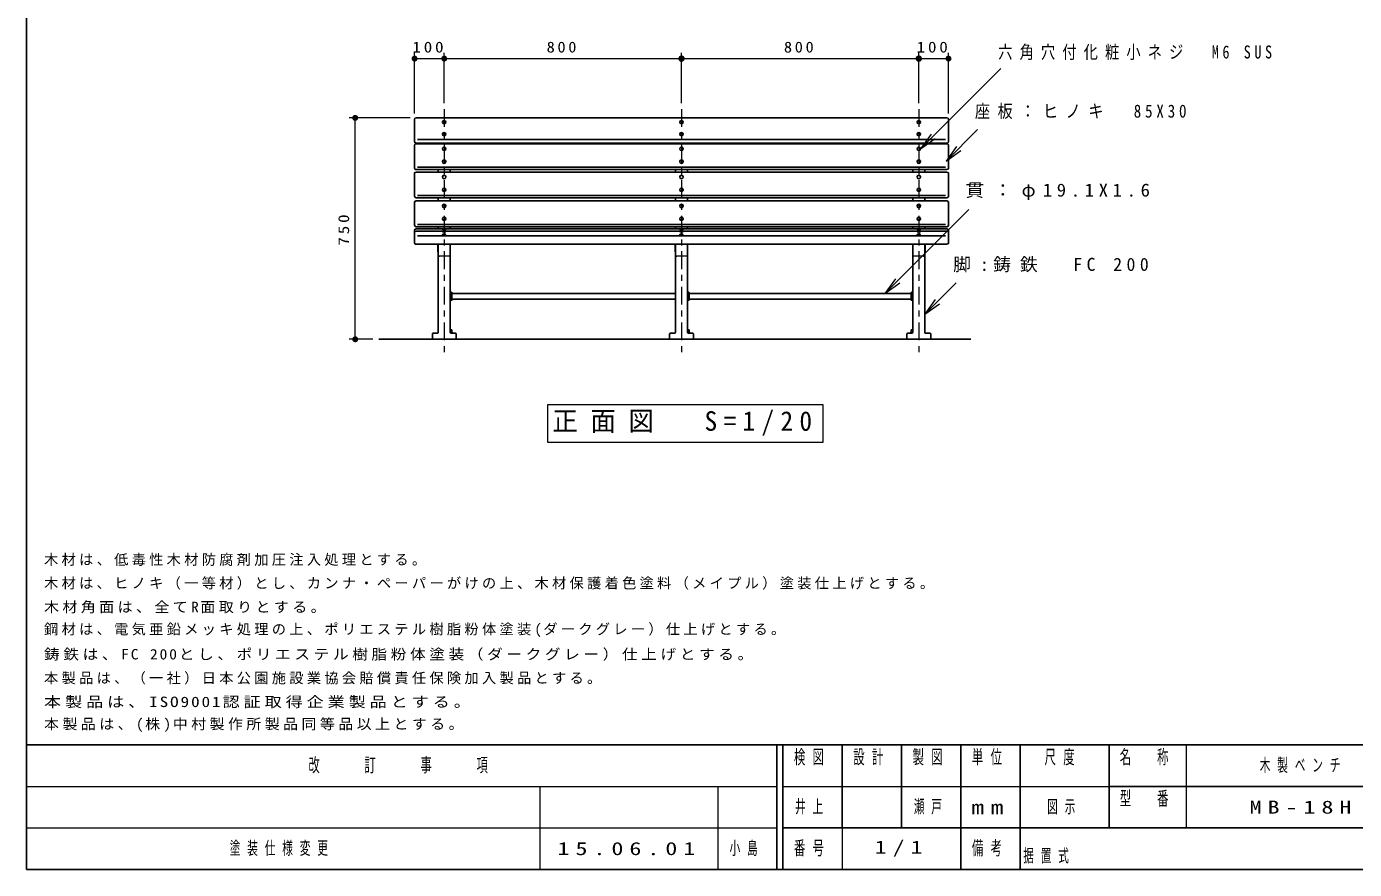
# Model space of a CAD drawing. Units: millimetres on the paper, scale 1:20. Extents: x -365 to 12, y -38 to 257.
# Drawn here: x -365 to -141.2, y 0 to 142.2 of the extents above; entities that cross this region are included whole.
import ezdxf

# ---------------------------------------------------------------- set-up
doc = ezdxf.new("R2010")
doc.units = ezdxf.units.MM
doc.linetypes.add('USER2', pattern=[6, 3, -1, 1, -1])
doc.layers.add('1_20', color=3, linetype='Continuous', lineweight=25)
doc.layers.add('99', color=7, linetype='Continuous', lineweight=13)
doc.layers.add('CLASS1', color=7, linetype='Continuous')
doc.styles.add('ＭＳ ゴシック', font='')
doc.styles.get('ＭＳ ゴシック').set_extended_font_data('MS Gothic')

# ---------------------------------------------------------------- blocks, each defined once
blk = doc.blocks.new('filled_dot')
at = {"color": 0, "linetype": 'Continuous', "lineweight": -2, "const_width": 1.25}
blk.add_lwpolyline([(-0.625, 0, 1), (0.625, 0, 1)], format="xyb", close=True, dxfattribs=at)
blk = doc.blocks.new('open_arrow')
at = {"color": 0, "linetype": 'Continuous', "lineweight": -2}
blk.add_lwpolyline([(7.5, 1.25), (0, 0), (7.5, -1.25)], dxfattribs=at)

msp = doc.modelspace()

# ---------------------------------------------------------------- linework, layer by layer
at = {"layer": '1_20', "color": 7, "lineweight": 13}
for p, q in [((-299.596, 127.526), (-299.596, 137.776)), ((-299.596, 136.776), (-294.596, 136.776)), ((-294.596, 129.276), (-294.596, 137.776)), ((-294.596, 136.776), (-254.596, 136.776)), ((-254.596, 129.276), (-254.596, 137.776)), ((-254.596, 136.776), (-214.596, 136.776)), ((-214.596, 129.276), (-214.596, 137.776)), ((-214.596, 136.776), (-209.596, 136.776)), ((-209.596, 127.526), (-209.596, 137.776)), ((-214.296, 121.556), (-200.752, 135.119)), ((-300.346, 126.776), (-310.596, 126.776)), ((-309.596, 89.435), (-309.596, 126.776)), ((-210.009, 119.499), (-204.706, 124.802)), ((-220.297, 97.162), (-206.155, 111.304)), ((-213.596, 93.643), (-208.292, 98.946)), ((-306.63, 89.435), (-310.596, 89.435)), ((-230.69, 78.397), (-277.19, 78.397)), ((-277.19, 78.397), (-277.19, 72.097)), ((-230.69, 72.097), (-230.69, 78.397)), ((-277.19, 72.097), (-230.69, 72.097))]:
    msp.add_line(p, q, dxfattribs=at)
at = {"layer": '1_20', "color": 7, "linetype": 'USER2', "lineweight": 13}
for p, q in [((-294.596, 128.276), (-294.596, 86.345)), ((-254.596, 128.276), (-254.596, 86.345)), ((-214.596, 128.276), (-214.596, 86.345))]:
    msp.add_line(p, q, dxfattribs=at)
at = {"layer": '1_20'}
for p, q in [((-299.596, 126.526), (-299.596, 122.773)), ((-299.346, 126.776), (-209.846, 126.776)), ((-209.596, 126.526), (-209.596, 122.773)), ((-299.096, 123.137), (-210.096, 123.137)), ((-299.596, 122.143), (-299.596, 118.3)), ((-299.346, 122.523), (-209.846, 122.523)), ((-299.346, 122.393), (-209.846, 122.393)), ((-295.596, 122.523), (-295.596, 122.393)), ((-293.596, 122.523), (-293.596, 122.393)), ((-255.596, 122.523), (-255.596, 122.393)), ((-253.596, 122.523), (-253.596, 122.393)), ((-215.596, 122.523), (-215.596, 122.393)), ((-213.596, 122.523), (-213.596, 122.393)), ((-209.596, 122.143), (-209.596, 118.3)), ((-299.596, 117.397), (-299.596, 113.554)), ((-299.346, 118.05), (-209.846, 118.05)), ((-299.346, 117.647), (-209.846, 117.647)), ((-299.096, 118.44), (-210.096, 118.44)), ((-295.596, 118.05), (-295.596, 117.647)), ((-293.596, 118.05), (-293.596, 117.647)), ((-255.596, 118.05), (-255.596, 117.647)), ((-253.596, 118.05), (-253.596, 117.647)), ((-215.596, 118.05), (-215.596, 117.647)), ((-213.596, 118.05), (-213.596, 117.647)), ((-209.596, 117.397), (-209.596, 113.554)), ((-299.596, 112.508), (-299.596, 108.665)), ((-299.346, 113.304), (-209.846, 113.304)), ((-299.346, 112.758), (-209.846, 112.758)), ((-299.096, 113.694), (-210.096, 113.694)), ((-295.596, 113.304), (-295.596, 112.758)), ((-293.596, 113.304), (-293.596, 112.758)), ((-255.596, 113.304), (-255.596, 112.758)), ((-253.596, 113.304), (-253.596, 112.758)), ((-215.596, 113.304), (-215.596, 112.758)), ((-213.596, 113.304), (-213.596, 112.758)), ((-209.596, 112.508), (-209.596, 108.665)), ((-299.596, 107.795), (-299.596, 105.709)), ((-299.346, 108.415), (-209.846, 108.415)), ((-299.346, 108.045), (-209.846, 108.045)), ((-299.346, 107.689), (-209.846, 107.689)), ((-299.096, 108.805), (-210.096, 108.805)), ((-295.596, 108.415), (-295.596, 108.045)), ((-293.596, 108.415), (-293.596, 108.045)), ((-255.596, 108.415), (-255.596, 108.045)), ((-253.596, 108.415), (-253.596, 108.045)), ((-215.596, 108.415), (-215.596, 108.045)), ((-213.596, 108.415), (-213.596, 108.045)), ((-209.596, 107.795), (-209.596, 105.709)), ((-299.346, 105.459), (-209.846, 105.459)), ((-299.096, 106.898), (-210.096, 106.898)), ((-295.646, 105.459), (-295.646, 104.185)), ((-295.596, 105.459), (-295.596, 90.619)), ((-293.596, 105.459), (-293.596, 90.619)), ((-255.646, 105.459), (-255.646, 104.185)), ((-255.596, 105.459), (-255.596, 90.619)), ((-253.596, 105.459), (-253.596, 90.619)), ((-215.596, 105.459), (-215.596, 90.619)), ((-213.596, 105.459), (-213.596, 90.619)), ((-213.546, 105.459), (-213.546, 104.185)), ((-295.646, 104.185), (-295.596, 104.183)), ((-295.396, 103.435), (-295.5, 103.439)), ((-295.396, 103.435), (-293.692, 103.503)), ((-255.646, 104.185), (-255.596, 104.183)), ((-255.396, 103.435), (-255.5, 103.439)), ((-255.396, 103.435), (-253.692, 103.503)), ((-213.796, 103.435), (-215.5, 103.503)), ((-213.796, 103.435), (-213.692, 103.439)), ((-213.546, 104.185), (-213.596, 104.183)), ((-293.596, 97.391), (-293.341, 97.364)), ((-293.296, 97.315), (-293.296, 96.055)), ((-293.296, 97.162), (-255.596, 97.162)), ((-253.596, 97.391), (-253.341, 97.364)), ((-253.296, 97.315), (-253.296, 96.055)), ((-253.296, 97.162), (-215.896, 97.162)), ((-215.896, 97.315), (-215.896, 96.055)), ((-215.596, 97.391), (-215.851, 97.364)), ((-293.341, 96.005), (-293.596, 95.978)), ((-293.296, 96.207), (-255.596, 96.207)), ((-253.341, 96.005), (-253.596, 95.978)), ((-253.296, 96.207), (-215.896, 96.207)), ((-215.851, 96.005), (-215.596, 95.978)), ((-296.596, 90.29), (-296.596, 89.435)), ((-296.452, 90.44), (-295.74, 90.469)), ((-293.297, 91.01), (-293.596, 91.01)), ((-293.246, 90.61), (-293.596, 90.61)), ((-293.572, 90.61), (-293.572, 91.01)), ((-292.74, 90.44), (-293.452, 90.469)), ((-293.297, 90.61), (-293.297, 91.01)), ((-293.246, 90.461), (-293.246, 90.61)), ((-292.596, 90.29), (-292.596, 89.435)), ((-256.596, 90.29), (-256.596, 89.435)), ((-256.452, 90.44), (-255.74, 90.469)), ((-253.297, 91.01), (-253.596, 91.01)), ((-253.246, 90.61), (-253.596, 90.61)), ((-253.572, 90.61), (-253.572, 91.01)), ((-252.74, 90.44), (-253.452, 90.469)), ((-253.297, 90.61), (-253.297, 91.01)), ((-253.246, 90.461), (-253.246, 90.61)), ((-252.596, 90.29), (-252.596, 89.435)), ((-216.596, 90.29), (-216.596, 89.435)), ((-216.452, 90.44), (-215.74, 90.469)), ((-215.946, 90.461), (-215.946, 90.61)), ((-215.946, 90.61), (-215.596, 90.61)), ((-215.894, 90.61), (-215.894, 91.01)), ((-215.894, 91.01), (-215.596, 91.01)), ((-215.62, 90.61), (-215.62, 91.01)), ((-212.74, 90.44), (-213.452, 90.469)), ((-212.596, 90.29), (-212.596, 89.435)), ((-305.63, 89.435), (-205.846, 89.435))]:
    msp.add_line(p, q, dxfattribs=at)
for centre, radius, start, end in [((-299.346, 126.526), 0.25, 89.99998, 179.99996), ((-209.846, 126.526), 0.25, 0, 89.99998), ((-299.346, 122.773), 0.25, 179.99998, 270.00002), ((-299.346, 122.143), 0.25, 89.99998, 179.99996), ((-209.846, 122.773), 0.25, 270.00002, 0), ((-209.846, 122.143), 0.25, 0, 89.99998), ((-299.346, 118.3), 0.25, 179.99998, 270.00002), ((-299.346, 117.397), 0.25, 89.99998, 179.99996), ((-209.846, 118.3), 0.25, 270.00002, 0), ((-209.846, 117.397), 0.25, 0, 89.99998), ((-299.346, 113.554), 0.25, 179.99998, 270.00002), ((-299.346, 112.508), 0.25, 89.99998, 179.99996), ((-209.846, 113.554), 0.25, 270.00002, 0), ((-209.846, 112.508), 0.25, 0, 89.99998), ((-299.346, 108.665), 0.25, 179.99998, 270.00002), ((-299.346, 107.795), 0.25, 89.99998, 179.99996), ((-299.346, 107.439), 0.25, 89.99998, 179.99996), ((-209.846, 108.665), 0.25, 270.00002, 0), ((-209.846, 107.795), 0.25, 0, 89.99998), ((-209.846, 107.439), 0.25, 0, 89.99998), ((-299.346, 105.709), 0.25, 179.99998, 270.00002), ((-209.846, 105.709), 0.25, 270.00002, 0), ((-295.496, 103.539), 0.1, 179.99992, 267.70932), ((-293.696, 103.603), 0.1, 272.29054, 359.99996), ((-255.496, 103.539), 0.1, 179.99992, 267.70932), ((-253.696, 103.603), 0.1, 272.29054, 359.99996), ((-215.496, 103.603), 0.1, 180, 267.70943), ((-213.696, 103.539), 0.1, 272.29064, 0.00004), ((-293.346, 97.315), 0.05, 0, 83.99099), ((-253.346, 97.315), 0.05, 0, 83.99099), ((-215.846, 97.315), 0.05, 96.00898, 179.99996), ((-293.346, 96.055), 0.05, 276.009, 0), ((-253.346, 96.055), 0.05, 276.009, 0), ((-215.846, 96.055), 0.05, 179.99996, 263.99096), ((-296.446, 90.29), 0.15, 92.29005, 179.99996), ((-295.746, 90.619), 0.15, 272.29, 0), ((-293.446, 90.619), 0.15, 179.99996, 267.70997), ((-292.746, 90.29), 0.15, 0, 87.70991), ((-256.446, 90.29), 0.15, 92.29005, 179.99996), ((-255.746, 90.619), 0.15, 272.29, 0), ((-253.446, 90.619), 0.15, 179.99996, 267.70997), ((-252.746, 90.29), 0.15, 0, 87.70991), ((-216.446, 90.29), 0.15, 92.29005, 179.99996), ((-215.746, 90.619), 0.15, 272.28999, 0), ((-213.446, 90.619), 0.15, 179.99996, 267.70997), ((-212.746, 90.29), 0.15, 0, 87.70991)]:
    msp.add_arc(centre, radius, start, end, dxfattribs=at)
for centre, ratio in [((-294.596, 126.05), 0.896241), ((-254.596, 126.05), 0.896241), ((-214.596, 126.05), 0.896196), ((-294.596, 124.033), 0.896241), ((-254.596, 124.033), 0.896241), ((-214.596, 124.033), 0.896196), ((-294.596, 121.556), 0.95875), ((-254.596, 121.556), 0.95875), ((-214.596, 121.556), 0.958702), ((-294.596, 119.399), 0.95875), ((-254.596, 119.399), 0.95875), ((-214.596, 119.399), 0.958702), ((-294.596, 116.81), 0.95875), ((-254.596, 116.81), 0.95875), ((-214.596, 116.81), 0.958702), ((-294.596, 114.653), 0.95875), ((-254.596, 114.653), 0.95875), ((-214.596, 114.653), 0.958702), ((-294.596, 111.921), 0.95875), ((-254.596, 111.921), 0.95875), ((-214.596, 111.921), 0.958702), ((-294.596, 109.763), 0.95875), ((-254.596, 109.763), 0.95875), ((-214.596, 109.763), 0.958702), ((-294.596, 107.574), 0.207925), ((-254.596, 107.574), 0.207925), ((-214.596, 107.574), 0.207914), ((-294.596, 107.106), 0.207925), ((-254.596, 107.106), 0.207925), ((-214.596, 107.106), 0.207914)]:
    msp.add_ellipse(centre, major_axis=(0.3, 0), ratio=ratio, dxfattribs=at)
for centre, ratio, start_param in [((-294.596, 107.719), 0.510705, 6.080511), ((-254.596, 107.719), 0.510705, 6.0807101), ((-214.596, 107.719), 0.510683, 6.0806105)]:
    msp.add_ellipse(centre, major_axis=(0.3, 0), ratio=ratio, start_param=start_param, end_param=9.6274429, dxfattribs=at)
at = {"layer": '99', "color": 20, "lineweight": 25}
for p, q in [((-365, 257), (-365, 0)), ((-365, 21), (0, 21)), ((-365, 0), (0, 0))]:
    msp.add_line(p, q, dxfattribs=at)
at = {"layer": '99', "color": 3, "lineweight": 25}
for p, q in [((-238.5, 21), (-238.5, 0)), ((-237.5, 21), (-237.5, 0)), ((-227.5, 21), (-227.5, 7)), ((-217.5, 21), (-217.5, 7)), ((-207.5, 21), (-207.5, 0)), ((-197.5, 21), (-197.5, 7)), ((-182.5, 21), (-182.5, 7)), ((-182.5, 14), (-70, 14)), ((-237.5, 7), (0, 7)), ((-197.5, 7), (-197.5, 0))]:
    msp.add_line(p, q, dxfattribs=at)
at = {"layer": '99'}
for p, q in [((-169.5, 21), (-169.5, 7)), ((-365, 14), (-238.5, 14)), ((-278.5, 14), (-278.5, 0)), ((-248.5, 14), (-248.5, 0)), ((-237.5, 14), (-182.5, 14)), ((-365, 7), (-238.5, 7)), ((-227.5, 7), (-227.5, 0))]:
    msp.add_line(p, q, dxfattribs=at)

# ---------------------------------------------------------------- block references
at = {"layer": '1_20', "color": 7, "lineweight": 13, "xscale": 0.4, "yscale": 0.4}
for p in [(-299.596, 136.776), (-214.596, 136.776)]:
    msp.add_blockref('filled_dot', p, dxfattribs=at)
at = {"layer": '1_20', "color": 7, "lineweight": 13}
for name, p, xscale, yscale, rotation in [('filled_dot', (-294.596, 136.776), 0.4, 0.4, 180), ('filled_dot', (-254.596, 136.776), 0.431, 0.431, 180), ('filled_dot', (-214.596, 136.776), 0.431, 0.431, 180), ('filled_dot', (-209.596, 136.776), 0.4, 0.4, 180), ('filled_dot', (-309.596, 126.776), 0.4, 0.4, 270), ('open_arrow', (-214.296, 121.556), 0.4, 0.4, 45), ('open_arrow', (-210.009, 119.499), 0.4, 0.4, 45), ('open_arrow', (-220.297, 97.162), 0.4, 0.4, 45), ('open_arrow', (-213.596, 93.643), 0.4, 0.4, 45), ('filled_dot', (-309.596, 89.435), 0.4, 0.4, 90)]:
    msp.add_blockref(name, p, dxfattribs=dict(at, xscale=xscale, yscale=yscale, rotation=rotation))

# ---------------------------------------------------------------- texts
at = {"layer": '1_20', "color": 7, "style": 'ＭＳ ゴシック'}
for s, insert, char_height, attachment_point in [('\\T1.33;\\W1.15;100', (-297.096, 137.776), 1.833, 8), ('\\T1.33;\\W1.1;800', (-274.596, 137.776), 1.833, 8), ('\\T1.33;\\W1.1;800', (-234.596, 137.776), 1.833, 8), ('\\T1.33;\\W1.15;100', (-212.096, 137.776), 1.833, 8), ('\\T1.5;\\W0.8;六角穴付化粧小ネジ\u3000M6\\~SUS', (-201.207, 137.769), 2.199, 4), ('\\T1.5;\\W0.85;座板：ヒノキ\u300085X30', (-205.139, 127.802), 2.199, 4), ('\\T1.5;\\W1.05;貫：φ19.1X1.6', (-206.728, 114.304), 2.199, 4), ('\\T1.5;脚:鋳鉄\u3000FC\\~200', (-208.797, 101.946), 2.199, 4), ('\\T1.5;\\W0.95;正面図\u3000S=1/20', (-253.94, 75.247), 3.299, 5)]:
    msp.add_mtext(s, dxfattribs=dict(at, insert=insert, char_height=char_height, attachment_point=attachment_point))
at = {"layer": '1_20', "color": 7, "insert": (-310.596, 108.105), "char_height": 1.833, "attachment_point": 8, "rotation": 90, "style": 'ＭＳ ゴシック'}
msp.add_mtext('\\T1.33;\\W1.15;750', dxfattribs=at)
at = {"layer": '99', "style": 'ＭＳ ゴシック'}
for s, insert, char_height, attachment_point in [('\\T1.64;\\W0.6;検図', (-232.5, 20.167), 2.346, 2), ('\\T1.64;\\W0.6;設計', (-222.5, 20.167), 2.346, 2), ('\\T1.64;\\W0.6;製図', (-212.5, 20.167), 2.346, 2), ('\\T1.64;\\W0.6;単位', (-202.5, 20.167), 2.346, 2), ('\\T1.64;\\W0.6;尺度', (-190.25, 20.167), 2.346, 2), ('\\T1.64;\\W0.6;名\u3000称', (-176, 20.167), 2.346, 2), ('\\T1.64;\\W0.6;改\u3000\u3000訂\u3000\u3000事\u3000\u3000項', (-301.75, 17.5), 2.346, 5), ('\\T1.64;\\W0.6;木製ベンチ', (-149.75, 17.5), 2.199, 5), ('\\T1.64;\\W0.6;型\u3000番', (-176, 13.167), 2.346, 2), ('\\T1.64;\\W0.6;井上', (-232.5, 10.5), 2.199, 5), ('\\T1.64;\\W0.6;瀬戸', (-212.5, 10.5), 2.199, 5), ('\\T1.64;\\W0.6;図示', (-190, 10.5), 2.199, 5), ('\\T1.5;\\W1.35;MB-18H', (-149.75, 10.5), 2.199, 5), ('\\T1.5;\\W1.35;mm', (-202.5, 10.5), 2.346, 5), ('\\T1.64;\\W0.6;番号', (-232.5, 3.5), 2.346, 5), ('\\T1.5;\\W1.35;1/1', (-217.5, 3.5), 2.199, 5), ('\\T1.64;\\W0.6;備考', (-202.5, 3.5), 2.346, 5), ('\\T1.64;\\W0.6;据置式', (-197, 1), 2.199, 7)]:
    msp.add_mtext(s, dxfattribs=dict(at, insert=insert, char_height=char_height, attachment_point=attachment_point))
at = {"layer": 'CLASS1', "style": 'ＭＳ ゴシック'}
for s, insert, char_height, attachment_point in [('\\T1.23;木材は、低毒性木材防腐剤加圧注入処理とする。', (-362.052, 51.196), 1.76, 7), ('\\T1.23;木材は、ヒノキ（一等材）とし、カンナ・ペーパーがけの上、木材保護着色塗料（メイプル）塗装仕上げとする。', (-362.052, 47.196), 1.76, 7), ('\\T1.23;\\W1.05;木材角面は、全てR面取りとする。', (-362.052, 43.196), 1.76, 7), ('\\T1.23;鋼材は、電気亜鉛メッキ処理の上、ポリエステル樹脂粉体塗装(ダークグレー）仕上げとする。', (-362.052, 39.196), 1.76, 7), ('\\T1.23;\\W1.1;鋳鉄は、FC\\~200とし、ポリエステル樹脂粉体塗装（ダークグレー）仕上げとする。', (-362.052, 35.196), 1.76, 7), ('\\T1.23;本製品は、（一社）日本公園施設業協会賠償責任保険加入製品とする。', (-362.052, 31.196), 1.76, 7), ('\\T1.23;\\W1.2;本製品は、ISO9001認証取得企業製品とする。', (-362.052, 27.196), 1.76, 7), ('\\T1.23;\\W1.05;本製品は、(株)中村製作所製品同等品以上とする。', (-362.052, 23.196), 1.76, 7), ('\\T1.64;\\W0.6;塗装仕様変更', (-330.75, 3.5), 2.199, 4), ('\\T1.5;\\W1.35;15.06.01', (-275.5, 3.5), 2.199, 4), ('\\T1.64;\\W0.6;小島', (-246.5, 3.5), 2.199, 4)]:
    msp.add_mtext(s, dxfattribs=dict(at, insert=insert, char_height=char_height, attachment_point=attachment_point))

doc.saveas('drawing.dxf')
